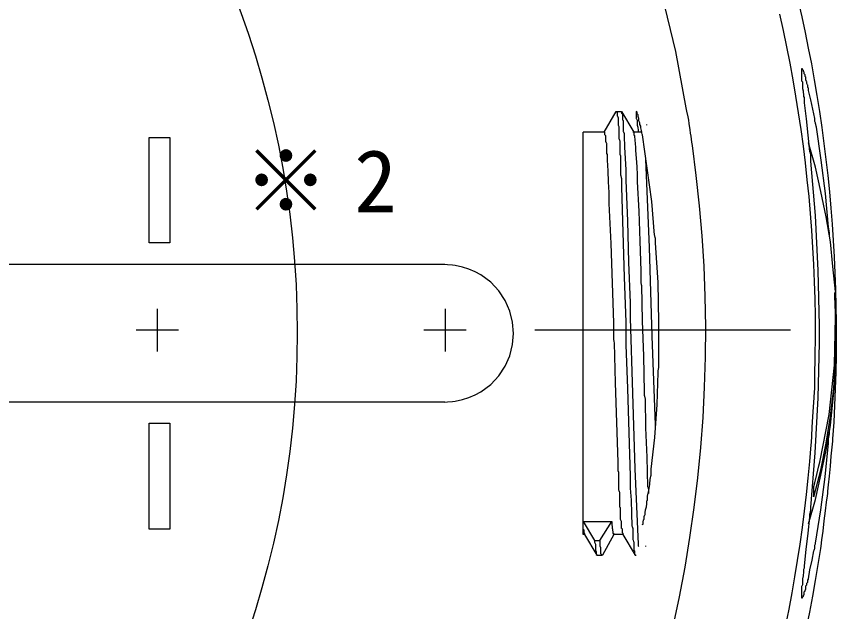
# Model space of a CAD drawing. Units: millimetres on the paper. Extents: x -139 to 141, y -98 to 91.
# Drawn here: x 105.61 to 124.98, y 20.16 to 34.21 of the extents above; entities that cross this region are included whole.
import ezdxf
from ezdxf.enums import TextEntityAlignment as Align

# ---------------------------------------------------------------- set-up
doc = ezdxf.new("R2010")
doc.units = ezdxf.units.MM
doc.layers.add('0-1_外形線', color=4, linetype='Continuous')
doc.layers.add('0-3_レイヤー_1_0', color=4, linetype='Continuous')
doc.styles.add('ＭＳ ゴシック', font='')
doc.styles.get('ＭＳ ゴシック').set_extended_font_data('MS Gothic')

msp = doc.modelspace()

# ---------------------------------------------------------------- linework, layer by layer
at = {"layer": '0-1_外形線'}
for p, q in [((119.489, 31.476), (119.777, 31.97)), ((119.777, 31.97), (119.879, 31.97)), ((119.9, 31.97), (120.187, 31.476)), ((120.27, 31.949), (120.249, 31.97)), ((120.27, 31.908), (120.27, 31.949)), ((120.29, 31.887), (120.27, 31.908)), ((120.29, 31.846), (120.29, 31.887)), ((120.311, 31.805), (120.29, 31.846)), ((120.311, 31.744), (120.311, 31.805)), ((120.331, 31.702), (120.311, 31.744)), ((120.331, 31.661), (120.331, 31.702)), ((120.352, 31.62), (120.331, 31.661)), ((120.352, 31.579), (120.352, 31.62)), ((120.372, 31.518), (120.352, 31.579)), ((120.496, 31.641), (120.496, 31.661)), ((119.489, 31.476), (118.996, 31.476)), ((120.372, 31.476), (120.167, 31.476)), ((120.372, 31.476), (120.372, 31.518)), ((120.372, 31.497), (120.372, 31.476)), ((108.744, 31.353), (109.237, 31.353)), ((108.744, 28.867), (108.744, 31.353)), ((109.237, 31.353), (109.237, 28.867)), ((124.481, 30.655), (124.317, 31.23)), ((124.605, 30.079), (124.481, 30.655)), ((124.728, 29.483), (124.605, 30.079)), ((124.831, 28.888), (124.728, 29.483)), ((109.237, 28.867), (108.744, 28.867)), ((124.892, 28.312), (124.831, 28.888)), ((115.729, 28.353), (102.744, 28.353)), ((124.954, 27.717), (124.892, 28.312)), ((108.939, 27.307), (108.939, 26.303)), ((115.733, 27.307), (115.733, 26.303)), ((109.441, 26.805), (108.437, 26.805)), ((116.235, 26.805), (115.231, 26.805)), ((123.888, 26.805), (117.85, 26.805)), ((124.954, 26.073), (124.954, 26.73)), ((124.913, 25.436), (124.954, 26.073)), ((124.831, 24.553), (124.954, 25.744)), ((124.831, 24.779), (124.913, 25.436)), ((115.729, 25.107), (102.744, 25.107)), ((108.744, 24.614), (109.237, 24.614)), ((108.744, 22.108), (108.744, 24.614)), ((109.237, 24.614), (109.237, 22.108)), ((124.728, 24.142), (124.831, 24.779)), ((124.728, 23.977), (124.831, 24.553)), ((124.81, 24.347), (124.81, 24.429)), ((124.605, 23.505), (124.728, 24.142)), ((124.605, 23.381), (124.728, 23.977)), ((124.44, 22.868), (124.605, 23.505)), ((124.481, 22.806), (124.605, 23.381)), ((124.44, 22.868), (124.44, 23.114)), ((124.317, 22.231), (124.481, 22.806)), ((118.996, 22.108), (118.996, 22.293)), ((118.996, 22.293), (119.263, 21.841)), ((119.386, 21.841), (119.674, 22.293)), ((109.237, 22.108), (108.744, 22.108)), ((119.016, 22.087), (118.996, 22.108)), ((119.016, 22.005), (119.016, 22.087)), ((119.037, 21.984), (118.996, 21.984)), ((119.037, 22.005), (119.016, 22.005)), ((119.037, 21.984), (119.037, 22.005)), ((119.325, 21.491), (119.037, 21.984)), ((119.715, 21.984), (119.448, 21.491)), ((119.941, 21.984), (119.715, 21.984)), ((120.229, 21.491), (119.941, 21.984)), ((119.263, 21.841), (119.386, 21.841)), ((119.263, 21.841), (119.263, 21.799)), ((119.263, 21.799), (119.283, 21.758)), ((119.283, 21.758), (119.283, 21.594)), ((119.386, 21.841), (119.386, 21.717)), ((119.386, 21.717), (119.407, 21.676)), ((120.475, 21.697), (120.475, 21.717)), ((119.283, 21.594), (119.304, 21.573)), ((119.304, 21.573), (119.304, 21.512)), ((119.304, 21.512), (119.325, 21.491)), ((119.407, 21.676), (119.407, 21.532)), ((119.407, 21.532), (119.427, 21.512)), ((119.427, 21.512), (119.427, 21.491)), ((119.325, 21.491), (119.427, 21.491)), ((119.427, 21.491), (119.448, 21.491)), ((120.229, 21.491), (120.249, 21.491))]:
    msp.add_line(p, q, dxfattribs=at)
for points in [[(117.743, 42.366), (118.39, 41.173), (118.991, 39.938), (119.541, 38.668), (120.037, 37.371), (120.476, 36.053), (120.855, 34.722), (121.171, 33.386), (121.42, 32.052)], [(124.892, 24.244), (124.918, 24.638), (124.938, 25.031), (124.955, 25.424), (124.967, 25.815), (124.974, 26.206), (124.978, 26.597), (124.977, 26.986), (124.971, 27.375), (124.962, 27.763), (124.948, 28.15), (124.93, 28.536), (124.908, 28.921), (124.881, 29.306), (124.851, 29.689), (124.816, 30.071), (124.777, 30.453), (124.734, 30.833), (124.687, 31.212), (124.635, 31.59), (124.58, 31.967), (124.521, 32.343), (124.457, 32.718), (124.39, 33.091), (124.318, 33.464), (124.243, 33.835), (124.164, 34.204), (124.081, 34.573)], [(124.481, 26.73), (124.479, 27.138), (124.471, 27.544), (124.458, 27.949), (124.441, 28.354), (124.42, 28.757), (124.393, 29.158), (124.362, 29.559), (124.327, 29.958), (124.287, 30.357), (124.242, 30.753), (124.193, 31.149), (124.14, 31.543), (124.082, 31.936), (124.019, 32.327), (123.952, 32.718), (123.881, 33.106), (123.805, 33.493), (123.726, 33.879), (123.641, 34.263)], [(124.153, 32.976), (124.153, 32.95), (124.153, 32.9), (124.153, 32.874)], [(124.173, 32.976), (124.168, 32.976), (124.158, 32.976), (124.153, 32.976)], [(124.173, 32.956), (124.173, 32.961), (124.173, 32.971), (124.173, 32.976)], [(124.194, 32.935), (124.189, 32.94), (124.179, 32.95), (124.173, 32.956)], [(124.194, 32.915), (124.194, 32.92), (124.194, 32.93), (124.194, 32.935)], [(124.153, 32.874), (124.153, 32.812), (124.153, 32.75), (124.153, 32.689)], [(124.214, 32.894), (124.209, 32.899), (124.199, 32.909), (124.194, 32.915)], [(124.214, 32.853), (124.214, 32.864), (124.214, 32.883), (124.214, 32.894)], [(124.235, 32.832), (124.23, 32.838), (124.22, 32.848), (124.214, 32.853)], [(124.235, 32.791), (124.235, 32.802), (124.235, 32.822), (124.235, 32.832)], [(124.255, 32.771), (124.25, 32.776), (124.24, 32.786), (124.235, 32.791)], [(124.255, 32.709), (124.255, 32.725), (124.255, 32.755), (124.255, 32.771)], [(124.153, 32.689), (124.158, 32.683), (124.168, 32.673), (124.173, 32.668)], [(124.173, 32.668), (124.173, 32.657), (124.173, 32.638), (124.173, 32.627)], [(124.173, 32.627), (124.176, 32.509), (124.191, 32.458), (124.194, 32.339)], [(124.276, 32.668), (124.271, 32.679), (124.261, 32.698), (124.255, 32.709)], [(124.276, 32.627), (124.276, 32.638), (124.276, 32.657), (124.276, 32.668)], [(124.297, 32.586), (124.291, 32.597), (124.281, 32.616), (124.276, 32.627)], [(124.297, 32.545), (124.297, 32.555), (124.297, 32.575), (124.297, 32.586)], [(124.317, 32.504), (124.312, 32.514), (124.302, 32.534), (124.297, 32.545)], [(124.317, 32.463), (124.317, 32.473), (124.317, 32.493), (124.317, 32.504)], [(124.461, 31.805), (124.417, 32.026), (124.372, 32.245), (124.317, 32.463)], [(124.194, 32.339), (124.199, 32.323), (124.209, 32.294), (124.214, 32.278)], [(124.214, 32.278), (124.214, 32.251), (124.214, 32.202), (124.214, 32.175)], [(124.214, 32.175), (124.261, 31.793), (124.301, 31.409), (124.338, 31.024)], [(119.777, 31.97), (119.782, 31.964), (119.792, 31.954), (119.797, 31.949)], [(119.879, 31.97), (119.885, 31.97), (119.894, 31.97), (119.9, 31.97)], [(119.9, 31.97), (119.9, 31.959), (119.9, 31.939), (119.9, 31.928)], [(120.249, 31.97), (120.249, 31.964), (120.249, 31.954), (120.249, 31.949)], [(120.249, 31.97), (120.249, 31.964), (120.249, 31.954), (120.249, 31.949)], [(121.42, 32.052), (121.436, 31.977), (121.466, 31.839), (121.482, 31.764)], [(119.797, 31.949), (119.797, 31.928), (119.797, 31.888), (119.797, 31.867)], [(119.797, 31.867), (119.802, 31.856), (119.812, 31.836), (119.818, 31.826)], [(119.818, 31.826), (119.818, 31.783), (119.818, 31.704), (119.818, 31.661)], [(119.9, 31.928), (119.905, 31.923), (119.915, 31.913), (119.92, 31.908)], [(119.92, 31.908), (119.92, 31.876), (119.92, 31.817), (119.92, 31.785)], [(119.92, 31.785), (119.926, 31.774), (119.936, 31.754), (119.941, 31.744)], [(120.249, 31.949), (120.249, 31.908), (120.249, 31.867), (120.249, 31.826)], [(120.249, 31.949), (120.249, 31.908), (120.249, 31.867), (120.249, 31.826)], [(120.249, 31.826), (120.249, 31.82), (120.249, 31.81), (120.249, 31.805)], [(120.249, 31.826), (120.249, 31.82), (120.249, 31.81), (120.249, 31.805)], [(120.249, 31.805), (120.254, 31.794), (120.264, 31.775), (120.27, 31.764)], [(120.27, 31.764), (120.27, 31.647), (120.283, 31.594), (120.29, 31.518)], [(121.482, 31.764), (121.492, 31.684), (121.512, 31.536), (121.523, 31.456)], [(124.461, 31.744), (124.461, 31.759), (124.461, 31.789), (124.461, 31.805)], [(119.818, 31.661), (119.823, 31.645), (119.833, 31.616), (119.838, 31.6)], [(119.838, 31.6), (119.838, 31.53), (119.838, 31.402), (119.838, 31.333)], [(119.941, 31.744), (119.941, 31.68), (119.941, 31.561), (119.941, 31.497)], [(124.481, 31.682), (124.476, 31.698), (124.466, 31.728), (124.461, 31.744)], [(124.502, 31.6), (124.497, 31.621), (124.487, 31.661), (124.481, 31.682)], [(124.79, 29.237), (124.718, 30.032), (124.616, 30.815), (124.502, 31.6)], [(118.996, 31.435), (118.996, 31.446), (118.996, 31.466), (118.996, 31.476)], [(118.996, 22.025), (118.996, 25.162), (118.996, 28.299), (118.996, 31.435)], [(119.509, 31.476), (119.504, 31.476), (119.494, 31.476), (119.489, 31.476)], [(119.509, 31.415), (119.509, 31.431), (119.509, 31.46), (119.509, 31.476)], [(119.53, 31.394), (119.525, 31.4), (119.515, 31.409), (119.509, 31.415)], [(119.53, 31.25), (119.53, 31.288), (119.53, 31.357), (119.53, 31.394)], [(119.941, 31.497), (119.946, 31.486), (119.956, 31.467), (119.961, 31.456)], [(119.961, 31.456), (119.961, 31.44), (119.961, 31.41), (119.961, 31.394)], [(119.961, 31.394), (119.971, 31.127), (119.984, 30.86), (120.003, 30.593)], [(120.187, 31.476), (120.187, 31.46), (120.187, 31.431), (120.187, 31.415)], [(120.187, 31.415), (120.193, 31.409), (120.203, 31.4), (120.208, 31.394)], [(120.208, 31.394), (120.211, 31.28), (120.226, 31.223), (120.229, 31.107)], [(120.29, 31.518), (120.29, 31.507), (120.29, 31.487), (120.29, 31.476)], [(120.393, 31.415), (120.388, 31.431), (120.378, 31.46), (120.372, 31.476)], [(120.681, 29.052), (120.613, 29.844), (120.508, 30.632), (120.393, 31.415)], [(121.523, 31.456), (121.534, 31.381), (121.553, 31.243), (121.564, 31.168)], [(119.551, 31.209), (119.545, 31.22), (119.535, 31.24), (119.53, 31.25)], [(119.551, 30.983), (119.551, 31.042), (119.551, 31.151), (119.551, 31.209)], [(119.838, 31.333), (119.843, 31.317), (119.853, 31.287), (119.859, 31.271)], [(119.859, 31.271), (119.859, 31.196), (119.859, 31.058), (119.859, 30.983)], [(120.229, 31.107), (120.229, 31.091), (120.229, 31.061), (120.229, 31.045)], [(120.229, 31.045), (120.248, 30.862), (120.259, 30.662), (120.27, 30.47)], [(121.564, 31.168), (121.658, 30.456), (121.736, 29.743), (121.797, 29.029), (121.841, 28.314), (121.869, 27.599), (121.88, 26.885), (121.876, 26.17), (121.854, 25.457), (121.817, 24.745), (121.764, 24.034), (121.695, 23.324), (121.609, 22.617), (121.508, 21.912), (121.391, 21.209), (121.259, 20.51), (121.11, 19.813)], [(124.338, 31.024), (124.343, 31.008), (124.353, 30.979), (124.358, 30.963)], [(119.571, 30.942), (119.566, 30.953), (119.556, 30.973), (119.551, 30.983)], [(119.571, 30.819), (119.571, 30.851), (119.571, 30.91), (119.571, 30.942)], [(119.612, 30.059), (119.594, 30.309), (119.583, 30.564), (119.571, 30.819)], [(119.859, 30.983), (119.864, 30.962), (119.874, 30.922), (119.879, 30.901)], [(119.879, 30.901), (119.879, 30.789), (119.879, 30.582), (119.879, 30.47)], [(120.475, 30.839), (120.475, 30.85), (120.475, 30.87), (120.475, 30.881)], [(120.701, 24.573), (120.627, 26.662), (120.563, 28.754), (120.475, 30.839)], [(124.358, 30.963), (124.358, 30.92), (124.358, 30.841), (124.358, 30.798)], [(124.358, 30.798), (124.471, 29.513), (124.538, 28.211), (124.564, 26.915)], [(119.879, 30.47), (119.885, 30.448), (119.894, 30.409), (119.9, 30.387)], [(120.003, 30.593), (120.003, 30.529), (120.003, 30.41), (120.003, 30.346)], [(120.27, 30.47), (120.27, 30.427), (120.27, 30.348), (120.27, 30.305)], [(119.9, 30.387), (119.9, 30.334), (119.9, 30.235), (119.9, 30.182)], [(120.003, 30.346), (120.04, 29.382), (120.066, 28.413), (120.105, 27.449)], [(120.27, 30.305), (120.306, 29.611), (120.33, 28.908), (120.352, 28.21)], [(119.612, 29.792), (119.612, 29.861), (119.612, 29.99), (119.612, 30.059)], [(119.9, 30.182), (119.933, 29.121), (119.964, 28.058), (120.003, 26.997)], [(119.715, 26.977), (119.683, 27.915), (119.652, 28.855), (119.612, 29.792)], [(120.701, 28.97), (120.696, 28.991), (120.686, 29.031), (120.681, 29.052)], [(124.81, 29.114), (124.805, 29.146), (124.795, 29.205), (124.79, 29.237)], [(124.81, 29.011), (124.81, 29.038), (124.81, 29.087), (124.81, 29.114)], [(120.701, 28.867), (120.701, 28.894), (120.701, 28.943), (120.701, 28.97)], [(120.783, 26.052), (120.784, 26.996), (120.763, 27.929), (120.701, 28.867)], [(115.976, 28.333), (115.912, 28.338), (115.793, 28.348), (115.729, 28.353)], [(115.976, 25.128), (116.142, 25.167), (116.297, 25.217), (116.442, 25.279), (116.575, 25.351), (116.699, 25.433), (116.811, 25.523), (117.004, 25.726), (117.154, 25.955), (117.261, 26.203), (117.325, 26.464), (117.347, 26.73), (117.325, 26.997), (117.261, 27.258), (117.154, 27.506), (117.004, 27.734), (116.811, 27.938), (116.699, 28.028), (116.575, 28.11), (116.442, 28.182), (116.297, 28.243), (116.142, 28.294), (115.976, 28.333)], [(120.352, 28.21), (120.352, 28.14), (120.352, 28.012), (120.352, 27.943)], [(120.352, 27.943), (120.357, 27.921), (120.367, 27.882), (120.372, 27.86)], [(120.372, 27.86), (120.388, 27.024), (120.417, 26.19), (120.434, 25.354)], [(124.954, 27.121), (124.951, 27.211), (124.944, 27.408), (124.937, 27.606), (124.933, 27.696)], [(120.105, 27.449), (120.105, 27.359), (120.105, 27.191), (120.105, 27.1)], [(124.584, 23.69), (124.805, 24.812), (124.929, 25.977), (124.954, 27.121)], [(119.715, 26.628), (119.715, 26.718), (119.715, 26.886), (119.715, 26.977)], [(120.003, 26.997), (120.003, 26.914), (120.003, 26.73), (120.003, 26.547), (120.003, 26.463)], [(120.105, 27.1), (120.156, 25.317), (120.211, 23.535), (120.29, 21.758)], [(124.461, 25.415), (124.462, 25.472), (124.464, 25.621), (124.467, 25.831), (124.471, 26.073), (124.475, 26.314), (124.478, 26.525), (124.481, 26.674), (124.481, 26.73)], [(124.564, 26.915), (124.564, 26.809), (124.564, 26.611), (124.564, 26.504)], [(119.735, 26.504), (119.73, 26.536), (119.72, 26.596), (119.715, 26.628)], [(119.818, 23.69), (119.786, 24.626), (119.754, 25.566), (119.735, 26.504)], [(120.003, 26.463), (120.04, 25.431), (120.069, 24.394), (120.105, 23.361)], [(124.564, 26.504), (124.535, 25.205), (124.466, 23.91), (124.358, 22.621)], [(120.763, 25.806), (120.768, 25.848), (120.778, 25.928), (120.783, 25.97)], [(120.783, 25.97), (120.783, 25.991), (120.783, 26.031), (120.783, 26.052)], [(120.598, 23.525), (120.684, 24.276), (120.738, 25.05), (120.763, 25.806)], [(124.379, 24.101), (124.382, 24.157), (124.392, 24.306), (124.405, 24.517), (124.42, 24.758), (124.435, 24.999), (124.448, 25.21), (124.457, 25.359), (124.461, 25.415)], [(120.434, 25.354), (120.434, 25.333), (120.434, 25.293), (120.434, 25.272)], [(120.434, 25.272), (120.439, 25.25), (120.449, 25.211), (120.455, 25.189)], [(120.455, 25.189), (120.468, 24.497), (120.496, 23.806), (120.516, 23.114)], [(115.729, 25.107), (115.793, 25.113), (115.912, 25.122), (115.976, 25.128)], [(120.701, 24.47), (120.701, 24.497), (120.701, 24.546), (120.701, 24.573)], [(124.769, 22.95), (124.774, 23.006), (124.788, 23.152), (124.808, 23.36), (124.831, 23.597), (124.853, 23.835), (124.873, 24.042), (124.887, 24.189), (124.892, 24.244)], [(124.79, 24.244), (124.795, 24.271), (124.805, 24.32), (124.81, 24.347)], [(124.79, 24.142), (124.79, 24.168), (124.79, 24.218), (124.79, 24.244)], [(123.779, 19.842), (123.855, 20.222), (123.927, 20.604), (123.994, 20.986), (124.057, 21.371), (124.116, 21.757), (124.171, 22.144), (124.221, 22.532), (124.267, 22.923), (124.309, 23.314), (124.346, 23.707), (124.379, 24.101)], [(124.481, 21.779), (124.606, 22.562), (124.71, 23.347), (124.79, 24.142)], [(119.818, 23.505), (119.818, 23.553), (119.818, 23.642), (119.818, 23.69)], [(124.44, 23.114), (124.463, 23.204), (124.512, 23.402), (124.562, 23.6), (124.584, 23.69)], [(119.838, 23.423), (119.833, 23.444), (119.823, 23.483), (119.818, 23.505)], [(120.598, 23.381), (120.598, 23.419), (120.598, 23.488), (120.598, 23.525)], [(119.838, 23.032), (119.838, 23.133), (119.838, 23.321), (119.838, 23.423)], [(120.105, 23.361), (120.105, 23.286), (120.105, 23.148), (120.105, 23.073)], [(120.516, 22.888), (120.545, 23.024), (120.565, 23.161), (120.578, 23.299)], [(120.578, 23.299), (120.583, 23.321), (120.593, 23.36), (120.598, 23.381)], [(120.105, 23.073), (120.127, 22.793), (120.139, 22.478), (120.146, 22.19)], [(120.516, 23.114), (120.521, 23.098), (120.531, 23.069), (120.537, 23.053)], [(120.537, 23.053), (120.537, 23.026), (120.537, 22.977), (120.537, 22.95)], [(119.859, 22.971), (119.853, 22.986), (119.843, 23.016), (119.838, 23.032)], [(119.859, 22.642), (119.859, 22.727), (119.859, 22.885), (119.859, 22.971)], [(120.516, 22.806), (120.516, 22.827), (120.516, 22.867), (120.516, 22.888)], [(124.605, 21.656), (124.612, 21.711), (124.63, 21.858), (124.657, 22.065), (124.687, 22.303), (124.717, 22.54), (124.743, 22.748), (124.762, 22.894), (124.769, 22.95)], [(120.455, 22.498), (120.464, 22.567), (120.486, 22.634), (120.496, 22.703)], [(120.496, 22.765), (120.501, 22.776), (120.511, 22.795), (120.516, 22.806)], [(120.496, 22.703), (120.496, 22.719), (120.496, 22.749), (120.496, 22.765)], [(119.879, 22.601), (119.874, 22.611), (119.864, 22.631), (119.859, 22.642)], [(119.879, 22.334), (119.879, 22.403), (119.879, 22.531), (119.879, 22.601)], [(120.455, 22.457), (120.455, 22.468), (120.455, 22.487), (120.455, 22.498)], [(124.358, 22.539), (124.353, 22.518), (124.343, 22.478), (124.338, 22.457)], [(124.358, 22.621), (124.358, 22.6), (124.358, 22.56), (124.358, 22.539)], [(118.996, 22.293), (119.102, 22.293), (119.335, 22.293), (119.568, 22.293), (119.674, 22.293)], [(119.674, 22.293), (119.674, 22.282), (119.674, 22.262), (119.674, 22.251)], [(119.9, 22.293), (119.894, 22.303), (119.885, 22.323), (119.879, 22.334)], [(119.9, 22.128), (119.9, 22.171), (119.9, 22.25), (119.9, 22.293)], [(120.413, 22.272), (120.418, 22.325), (120.431, 22.348), (120.434, 22.416)], [(120.413, 22.231), (120.413, 22.242), (120.413, 22.261), (120.413, 22.272)], [(120.434, 22.416), (120.439, 22.426), (120.449, 22.446), (120.455, 22.457)], [(124.338, 22.395), (124.295, 22.013), (124.251, 21.626), (124.214, 21.245)], [(124.338, 22.457), (124.338, 22.441), (124.338, 22.411), (124.338, 22.395)], [(119.674, 22.251), (119.676, 22.133), (119.69, 22.108), (119.694, 22.025)], [(119.92, 22.108), (119.915, 22.113), (119.905, 22.123), (119.9, 22.128)], [(119.92, 22.025), (119.92, 22.047), (119.92, 22.086), (119.92, 22.108)], [(120.146, 22.19), (120.152, 22.174), (120.162, 22.144), (120.167, 22.128)], [(120.167, 22.128), (120.167, 22.059), (120.167, 21.93), (120.167, 21.861)], [(120.393, 22.21), (120.398, 22.216), (120.408, 22.226), (120.413, 22.231)], [(118.996, 21.984), (118.996, 21.995), (118.996, 22.015), (118.996, 22.025)], [(119.694, 22.025), (119.694, 22.02), (119.694, 22.01), (119.694, 22.005)], [(119.694, 22.005), (119.7, 22.005), (119.71, 22.005), (119.715, 22.005)], [(119.715, 22.005), (119.715, 22), (119.715, 21.99), (119.715, 21.984)], [(119.941, 22.005), (119.936, 22.01), (119.926, 22.02), (119.92, 22.025)], [(119.941, 21.984), (119.941, 21.99), (119.941, 22), (119.941, 22.005)], [(120.167, 21.861), (120.172, 21.845), (120.182, 21.815), (120.187, 21.799)], [(120.187, 21.799), (120.187, 21.751), (120.187, 21.662), (120.187, 21.615)], [(120.29, 21.758), (120.29, 21.748), (120.29, 21.728), (120.29, 21.717)], [(120.29, 21.717), (120.295, 21.712), (120.305, 21.702), (120.311, 21.697)], [(124.461, 21.717), (124.466, 21.733), (124.476, 21.763), (124.481, 21.779)], [(124.461, 21.656), (124.461, 21.672), (124.461, 21.701), (124.461, 21.717)], [(120.187, 21.615), (120.193, 21.609), (120.203, 21.599), (120.208, 21.594)], [(120.208, 21.594), (120.208, 21.573), (120.208, 21.533), (120.208, 21.512)], [(120.208, 21.512), (120.213, 21.506), (120.223, 21.497), (120.229, 21.491)], [(123.743, 17.576), (123.841, 17.939), (123.934, 18.303), (124.024, 18.67), (124.11, 19.037), (124.192, 19.407), (124.271, 19.778), (124.345, 20.15), (124.416, 20.524), (124.483, 20.9), (124.546, 21.277), (124.605, 21.656)], [(124.317, 20.937), (124.349, 21.149), (124.405, 21.373), (124.44, 21.594)], [(124.44, 21.594), (124.446, 21.61), (124.456, 21.64), (124.461, 21.656)], [(124.214, 21.204), (124.209, 21.188), (124.199, 21.158), (124.194, 21.142)], [(124.194, 21.142), (124.194, 21.131), (124.194, 21.112), (124.194, 21.101)], [(124.214, 21.245), (124.214, 21.234), (124.214, 21.214), (124.214, 21.204)], [(124.194, 21.101), (124.187, 21.009), (124.173, 20.939), (124.173, 20.813)], [(124.297, 20.895), (124.302, 20.906), (124.312, 20.926), (124.317, 20.937)], [(124.173, 20.793), (124.168, 20.782), (124.158, 20.762), (124.153, 20.752)], [(124.153, 20.752), (124.153, 20.697), (124.153, 20.642), (124.153, 20.587)], [(124.173, 20.813), (124.173, 20.808), (124.173, 20.798), (124.173, 20.793)], [(124.255, 20.772), (124.261, 20.777), (124.271, 20.787), (124.276, 20.793)], [(124.255, 20.71), (124.255, 20.726), (124.255, 20.756), (124.255, 20.772)], [(124.276, 20.834), (124.281, 20.839), (124.291, 20.849), (124.297, 20.854)], [(124.276, 20.793), (124.276, 20.803), (124.276, 20.823), (124.276, 20.834)], [(124.297, 20.854), (124.297, 20.865), (124.297, 20.885), (124.297, 20.895)], [(124.153, 20.587), (124.153, 20.561), (124.153, 20.511), (124.153, 20.484)], [(124.194, 20.546), (124.199, 20.551), (124.209, 20.561), (124.214, 20.567)], [(124.194, 20.526), (124.194, 20.531), (124.194, 20.541), (124.194, 20.546)], [(124.214, 20.628), (124.22, 20.634), (124.23, 20.644), (124.235, 20.649)], [(124.214, 20.567), (124.214, 20.583), (124.214, 20.612), (124.214, 20.628)], [(124.235, 20.669), (124.24, 20.68), (124.25, 20.7), (124.255, 20.71)], [(124.235, 20.649), (124.235, 20.654), (124.235, 20.664), (124.235, 20.669)], [(124.153, 20.484), (124.158, 20.484), (124.168, 20.484), (124.173, 20.484)], [(124.173, 20.505), (124.179, 20.51), (124.189, 20.52), (124.194, 20.526)], [(124.173, 20.484), (124.173, 20.49), (124.173, 20.5), (124.173, 20.505)]]:
    msp.add_lwpolyline(points, dxfattribs=at)
at = {"layer": '0-3_レイヤー_1_0'}
msp.add_circle((90.258, 26.741), 21.986, dxfattribs=at)

# ---------------------------------------------------------------- texts
at = {"layer": '0-1_外形線', "style": 'ＭＳ ゴシック'}
for s, p in [('※', (110.969, 29.144)), ('2', (113.589, 29.144))]:
    msp.add_text(s, height=1.478, dxfattribs=at).set_placement(p, align=Align.BOTTOM_LEFT)

doc.saveas('drawing.dxf')
